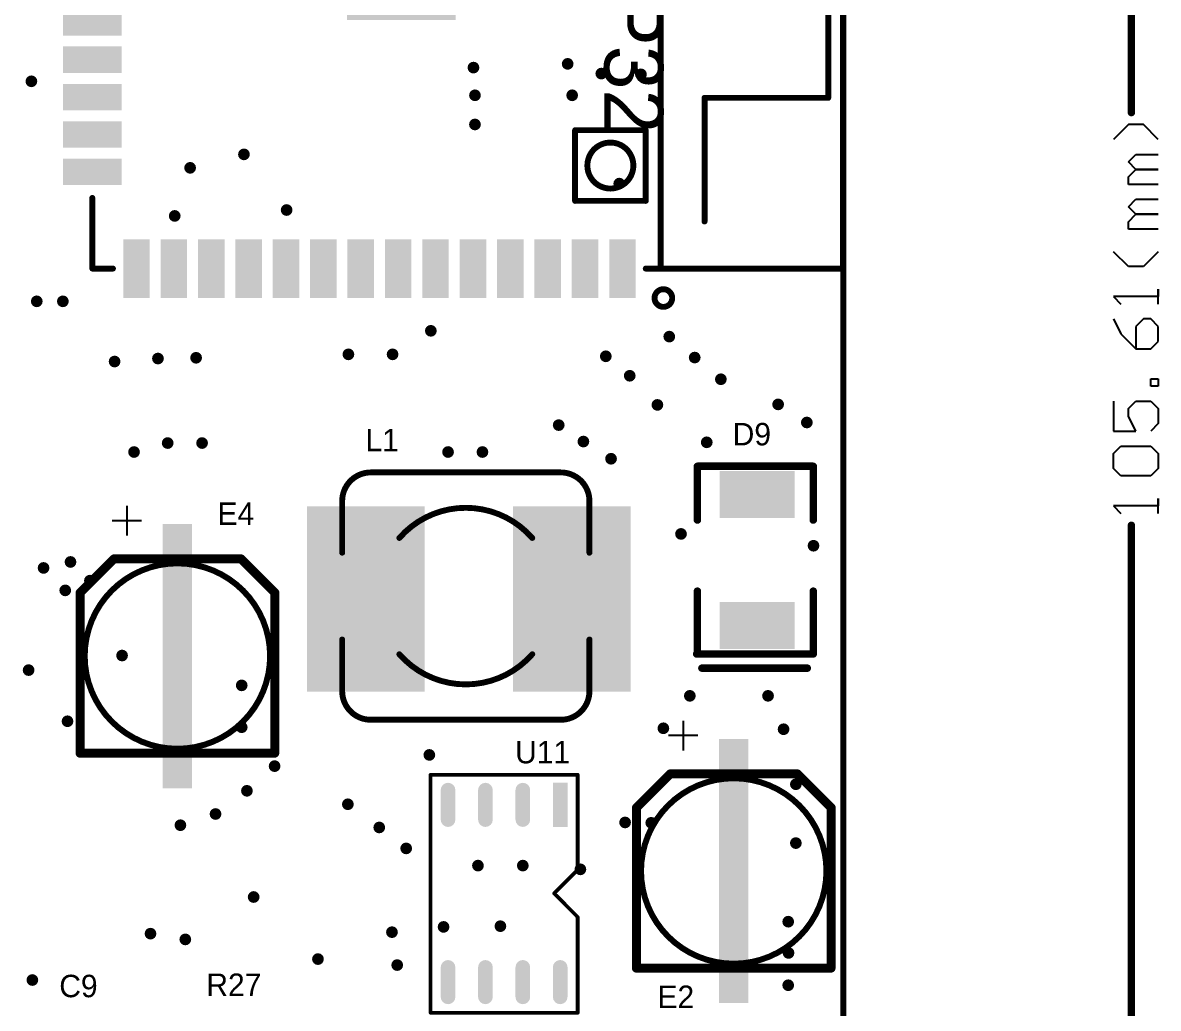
# Model space of a CAD drawing. Header units: millimetres. Extents: x -0.01 to 7.72, y -0.26 to 4.6.
# Drawn here: x 6.206 to 7.725, y 1.141 to 2.459 of the extents above; entities that cross this region are included whole.
import ezdxf

# ---------------------------------------------------------------- set-up
doc = ezdxf.new("R2010")
doc.units = ezdxf.units.MM
doc.header["$MEASUREMENT"] = 0
for name, color, linetype in [('Mechanical1', 6, 'Continuous'), ('TopOverlay', 2, 'Continuous'), ('TopPaste', 8, 'Continuous'), ('ViaHoleLayer', 16, 'Continuous')]:
    doc.layers.add(name, color=color, linetype=linetype)

# ---------------------------------------------------------------- blocks, each defined once
blk = doc.blocks.new('DO_214AA_39')
at = {"layer": 'TopPaste'}
for points in [[(-0.2068, -0.05), (-0.2068, 0.05), (-0.1438, 0.05), (-0.1438, -0.05)], [(-0.0315, -0.05), (-0.0315, 0.05), (0.0315, 0.05), (0.0315, -0.05)]]:
    blk.add_hatch(color=8, dxfattribs=at).paths.add_polyline_path(points)
at = {"layer": 'TopOverlay', "const_width": 0.01}
for points in [[(-0.213, -0.08), (-0.213, 0.075)], [(-0.141, 0.075), (-0.213, 0.075)], [(0.038, 0.075), (-0.046, 0.075)], [(0.038, -0.081), (0.038, 0.075)], [(0.057, -0.074), (0.057, 0.067)], [(-0.141, -0.08), (-0.213, -0.08)], [(0.038, -0.08), (-0.046, -0.08)]]:
    blk.add_lwpolyline(points, dxfattribs=at)
at = {"layer": 'TopOverlay', "const_width": 0.005}
for points in [[(-0.2155, 0.075, 1), (-0.2105, 0.075, 1)], [(-0.2155, 0.075, 1), (-0.2105, 0.075, 1)], [(-0.1435, 0.075, 1), (-0.1385, 0.075, 1)], [(-0.0485, 0.075, 1), (-0.0435, 0.075, 1)], [(0.0355, 0.075, 1), (0.0405, 0.075, 1)], [(0.0355, 0.075, 1), (0.0405, 0.075, 1)], [(0.0545, 0.067, 1), (0.0595, 0.067, 1)], [(-0.2155, -0.08, 1), (-0.2105, -0.08, 1)], [(-0.2155, -0.08, 1), (-0.2105, -0.08, 1)], [(-0.1435, -0.08, 1), (-0.1385, -0.08, 1)], [(-0.0485, -0.08, 1), (-0.0435, -0.08, 1)], [(0.0355, -0.08, 1), (0.0405, -0.08, 1)], [(0.0545, -0.074, 1), (0.0595, -0.074, 1)], [(0.0355, -0.081, 1), (0.0405, -0.081, 1)]]:
    blk.add_lwpolyline(points, format="xyb", close=True, dxfattribs=at)
blk = doc.blocks.new('SMD_EC_F6_3_66')
at = {"layer": 'TopOverlay'}
blk.add_hatch(color=2, dxfattribs=at).paths.add_polyline_path([(0.0688, -0.0195), (0.1468, -0.0195), (0.1468, 0.0197), (0.0688, 0.0197)])
at = {"layer": 'TopPaste'}
for points in [[(-0.0689, 0.0197), (0.0689, 0.0197), (0.0689, -0.0197), (-0.0689, -0.0197)], [(0.1466, 0.0197), (0.2844, 0.0197), (0.2844, -0.0197), (0.1466, -0.0197)]]:
    blk.add_hatch(color=8, dxfattribs=at).paths.add_polyline_path(points)
at = {"layer": 'TopOverlay'}
for p, q in [((-0.0733, -0.0478), (-0.0733, -0.0872)), ((-0.093, -0.0675), (-0.0536, -0.0675))]:
    blk.add_line(p, q, dxfattribs=at)
at = {"layer": 'TopOverlay', "const_width": 0.012}
for points in [[(-0.0222, 0.0852), (0.0231, 0.1305)], [(0.2376, 0.1303), (0.0233, 0.1303)], [(0.2376, -0.1301), (0.2376, 0.1303)], [(-0.0222, -0.0847), (-0.0222, 0.0852)], [(0.0231, -0.13), (-0.0222, -0.0847)], [(0.2376, -0.1301), (0.0232, -0.1301)]]:
    blk.add_lwpolyline(points, dxfattribs=at)
at = {"layer": 'TopOverlay'}
for points, const_width in [([(0.2317, 0.0001, 1), (-0.0163, 0.0001, 1)], 0.008), ([(0.0201, 0.1305, 1), (0.0261, 0.1305, 1)], 0.006), ([(0.0203, 0.1303, 1), (0.0263, 0.1303, 1)], 0.006), ([(0.2346, 0.1303, 1), (0.2406, 0.1303, 1)], 0.006), ([(0.2346, 0.1303, 1), (0.2406, 0.1303, 1)], 0.006), ([(-0.0252, 0.0852, 1), (-0.0192, 0.0852, 1)], 0.006), ([(-0.0252, 0.0852, 1), (-0.0192, 0.0852, 1)], 0.006), ([(-0.0183, 0.0001, 1), (-0.0143, 0.0001, 1)], 0.004), ([(0.2297, 0.0001, 1), (0.2337, 0.0001, 1)], 0.004), ([(-0.0252, -0.0847, 1), (-0.0192, -0.0847, 1)], 0.006), ([(-0.0252, -0.0847, 1), (-0.0192, -0.0847, 1)], 0.006), ([(0.0201, -0.13, 1), (0.0261, -0.13, 1)], 0.006), ([(0.0202, -0.1301, 1), (0.0262, -0.1301, 1)], 0.006), ([(0.2346, -0.1301, 1), (0.2406, -0.1301, 1)], 0.006), ([(0.2346, -0.1301, 1), (0.2406, -0.1301, 1)], 0.006)]:
    blk.add_lwpolyline(points, format="xyb", close=True, dxfattribs=dict(at, const_width=const_width))
blk = doc.blocks.new('SMD_EC_F6_3_68')
at = {"layer": 'TopOverlay'}
blk.add_hatch(color=2, dxfattribs=at).paths.add_polyline_path([(0.0688, -0.0195), (0.1468, -0.0195), (0.1468, 0.0197), (0.0688, 0.0197)])
at = {"layer": 'TopPaste'}
for points in [[(-0.0689, 0.0197), (0.0689, 0.0197), (0.0689, -0.0197), (-0.0689, -0.0197)], [(0.1466, 0.0197), (0.2844, 0.0197), (0.2844, -0.0197), (0.1466, -0.0197)]]:
    blk.add_hatch(color=8, dxfattribs=at).paths.add_polyline_path(points)
at = {"layer": 'TopOverlay'}
for p, q in [((-0.0733, -0.0478), (-0.0733, -0.0872)), ((-0.093, -0.0675), (-0.0536, -0.0675))]:
    blk.add_line(p, q, dxfattribs=at)
at = {"layer": 'TopOverlay', "const_width": 0.012}
for points in [[(-0.0222, 0.0852), (0.0231, 0.1305)], [(0.2376, 0.1303), (0.0233, 0.1303)], [(0.2376, -0.1301), (0.2376, 0.1303)], [(-0.0222, -0.0847), (-0.0222, 0.0852)], [(0.0231, -0.13), (-0.0222, -0.0847)], [(0.2376, -0.1301), (0.0232, -0.1301)]]:
    blk.add_lwpolyline(points, dxfattribs=at)
at = {"layer": 'TopOverlay'}
for points, const_width in [([(0.2317, 0.0001, 1), (-0.0163, 0.0001, 1)], 0.008), ([(0.0201, 0.1305, 1), (0.0261, 0.1305, 1)], 0.006), ([(0.0203, 0.1303, 1), (0.0263, 0.1303, 1)], 0.006), ([(0.2346, 0.1303, 1), (0.2406, 0.1303, 1)], 0.006), ([(0.2346, 0.1303, 1), (0.2406, 0.1303, 1)], 0.006), ([(-0.0252, 0.0852, 1), (-0.0192, 0.0852, 1)], 0.006), ([(-0.0252, 0.0852, 1), (-0.0192, 0.0852, 1)], 0.006), ([(-0.0183, 0.0001, 1), (-0.0143, 0.0001, 1)], 0.004), ([(0.2297, 0.0001, 1), (0.2337, 0.0001, 1)], 0.004), ([(-0.0252, -0.0847, 1), (-0.0192, -0.0847, 1)], 0.006), ([(-0.0252, -0.0847, 1), (-0.0192, -0.0847, 1)], 0.006), ([(0.0201, -0.13, 1), (0.0261, -0.13, 1)], 0.006), ([(0.0202, -0.1301, 1), (0.0262, -0.1301, 1)], 0.006), ([(0.2346, -0.1301, 1), (0.2406, -0.1301, 1)], 0.006), ([(0.2346, -0.1301, 1), (0.2406, -0.1301, 1)], 0.006)]:
    blk.add_lwpolyline(points, format="xyb", close=True, dxfattribs=dict(at, const_width=const_width))
blk = doc.blocks.new('L_SMD_8D_69')
at = {"layer": 'TopPaste'}
for points in [[(-0.2165, -0.124), (-0.2165, 0.124), (-0.0591, 0.124), (-0.0591, -0.124)], [(0.0591, -0.124), (0.0591, 0.124), (0.2165, 0.124), (0.2165, -0.124)]]:
    blk.add_hatch(color=8, dxfattribs=at).paths.add_polyline_path(points)
at = {"layer": 'TopOverlay', "const_width": 0.00787}
for points in [[(-0.1614, 0.1232, -0.414214), (-0.1232, 0.1614)], [(0.1311, 0.1614, -0.414214), (0.1693, 0.1232)], [(-0.0849, 0.0738, -0.453767), (0.0928, 0.0738)], [(0.0928, -0.0817, -0.453767), (-0.0849, -0.0817)], [(-0.1232, -0.1693, -0.414214), (-0.1614, -0.1311)], [(0.1693, -0.1311, -0.414214), (0.1311, -0.1693)]]:
    blk.add_lwpolyline(points, format="xyb", dxfattribs=at)
for points in [[(0.1311, 0.1614), (-0.1232, 0.1614)], [(-0.1614, 0.1232), (-0.1614, 0.0541)], [(0.1693, 0.1232), (0.1693, 0.0541)], [(-0.1614, -0.062), (-0.1614, -0.1311)], [(0.1693, -0.062), (0.1693, -0.1311)], [(0.1311, -0.1693), (-0.1232, -0.1693)]]:
    blk.add_lwpolyline(points, dxfattribs=at)
at = {"layer": 'TopOverlay', "const_width": 0.00394}
for points in [[(-0.1252, 0.1614, 1), (-0.1213, 0.1614, 1)], [(-0.1252, 0.1614, 1), (-0.1213, 0.1614, 1)], [(0.1291, 0.1614, 1), (0.1331, 0.1614, 1)], [(0.1291, 0.1614, 1), (0.1331, 0.1614, 1)], [(-0.1634, 0.1232, 1), (-0.1594, 0.1232, 1)], [(-0.1634, 0.1232, 1), (-0.1594, 0.1232, 1)], [(0.1673, 0.1232, 1), (0.1713, 0.1232, 1)], [(0.1673, 0.1232, 1), (0.1713, 0.1232, 1)], [(-0.0869, 0.0738, 1), (-0.083, 0.0738, 1)], [(0.0909, 0.0738, 1), (0.0948, 0.0738, 1)], [(-0.1634, 0.0541, 1), (-0.1594, 0.0541, 1)], [(0.1673, 0.0541, 1), (0.1713, 0.0541, 1)], [(-0.1634, -0.062, 1), (-0.1594, -0.062, 1)], [(0.1673, -0.062, 1), (0.1713, -0.062, 1)], [(-0.0869, -0.0817, 1), (-0.083, -0.0817, 1)], [(0.0909, -0.0817, 1), (0.0948, -0.0817, 1)], [(-0.1634, -0.1311, 1), (-0.1594, -0.1311, 1)], [(-0.1634, -0.1311, 1), (-0.1594, -0.1311, 1)], [(0.1673, -0.1311, 1), (0.1713, -0.1311, 1)], [(0.1673, -0.1311, 1), (0.1713, -0.1311, 1)], [(-0.1252, -0.1693, 1), (-0.1213, -0.1693, 1)], [(-0.1252, -0.1693, 1), (-0.1213, -0.1693, 1)], [(0.1291, -0.1693, 1), (0.1331, -0.1693, 1)], [(0.1291, -0.1693, 1), (0.1331, -0.1693, 1)]]:
    blk.add_lwpolyline(points, format="xyb", close=True, dxfattribs=at)
blk = doc.blocks.new('ESP32_S_266')
at = {"layer": 'TopPaste'}
for points in [[(-0.0394, 0.6913), (-0.0394, 0.7268), (0.0394, 0.7268), (0.0394, 0.6913)], [(-0.0394, 0.691), (-0.0394, 0.7264), (0.0394, 0.7264), (0.0394, 0.691)], [(0.6693, 0.6913), (0.6693, 0.7268), (0.748, 0.7268), (0.748, 0.6913)], [(-0.0394, 0.6413), (-0.0394, 0.6768), (0.0394, 0.6768), (0.0394, 0.6413)], [(0.6693, 0.6413), (0.6693, 0.6768), (0.748, 0.6768), (0.748, 0.6413)], [(-0.0394, 0.5913), (-0.0394, 0.6268), (0.0394, 0.6268), (0.0394, 0.5913)], [(0.6693, 0.5913), (0.6693, 0.6268), (0.748, 0.6268), (0.748, 0.5913)], [(-0.0394, 0.5413), (-0.0394, 0.5768), (0.0394, 0.5768), (0.0394, 0.5413)], [(0.6693, 0.5413), (0.6693, 0.5768), (0.748, 0.5768), (0.748, 0.5413)], [(-0.0394, 0.4913), (-0.0394, 0.5268), (0.0394, 0.5268), (0.0394, 0.4913)], [(0.6693, 0.4913), (0.6693, 0.5268), (0.748, 0.5268), (0.748, 0.4913)], [(0.2307, 0.3406), (0.2307, 0.4862), (0.3764, 0.4862), (0.3764, 0.3406)], [(-0.0394, 0.4413), (-0.0394, 0.4768), (0.0394, 0.4768), (0.0394, 0.4413)], [(0.6693, 0.4413), (0.6693, 0.4768), (0.748, 0.4768), (0.748, 0.4413)], [(-0.0394, 0.3913), (-0.0394, 0.4268), (0.0394, 0.4268), (0.0394, 0.3913)], [(0.6693, 0.3913), (0.6693, 0.4268), (0.748, 0.4268), (0.748, 0.3913)], [(-0.0394, 0.3413), (-0.0394, 0.3768), (0.0394, 0.3768), (0.0394, 0.3413)], [(0.6693, 0.3413), (0.6693, 0.3768), (0.748, 0.3768), (0.748, 0.3413)], [(-0.0394, 0.2913), (-0.0394, 0.3268), (0.0394, 0.3268), (0.0394, 0.2913)], [(0.6693, 0.2913), (0.6693, 0.3268), (0.748, 0.3268), (0.748, 0.2913)], [(-0.0394, 0.2413), (-0.0394, 0.2768), (0.0394, 0.2768), (0.0394, 0.2413)], [(0.6693, 0.2413), (0.6693, 0.2768), (0.748, 0.2768), (0.748, 0.2413)], [(-0.0394, 0.1913), (-0.0394, 0.2268), (0.0394, 0.2268), (0.0394, 0.1913)], [(0.6693, 0.1913), (0.6693, 0.2268), (0.748, 0.2268), (0.748, 0.1913)], [(-0.0394, 0.1413), (-0.0394, 0.1768), (0.0394, 0.1768), (0.0394, 0.1413)], [(0.6693, 0.1413), (0.6693, 0.1768), (0.748, 0.1768), (0.748, 0.1413)], [(-0.0394, 0.0913), (-0.0394, 0.1268), (0.0394, 0.1268), (0.0394, 0.0913)], [(0.6693, 0.0913), (0.6693, 0.1268), (0.748, 0.1268), (0.748, 0.0913)], [(-0.0394, 0.0413), (-0.0394, 0.0768), (0.0394, 0.0768), (0.0394, 0.0413)], [(0.6693, 0.0413), (0.6693, 0.0768), (0.748, 0.0768), (0.748, 0.0413)], [(0.147, -0.0394), (0.1116, -0.0394), (0.1116, 0.0394), (0.147, 0.0394)], [(0.197, -0.0394), (0.1616, -0.0394), (0.1616, 0.0394), (0.197, 0.0394)], [(0.247, -0.0394), (0.2116, -0.0394), (0.2116, 0.0394), (0.247, 0.0394)], [(0.297, -0.0394), (0.2616, -0.0394), (0.2616, 0.0394), (0.297, 0.0394)], [(0.347, -0.0394), (0.3116, -0.0394), (0.3116, 0.0394), (0.347, 0.0394)], [(0.397, -0.0394), (0.3616, -0.0394), (0.3616, 0.0394), (0.397, 0.0394)], [(0.447, -0.0394), (0.4116, -0.0394), (0.4116, 0.0394), (0.447, 0.0394)], [(0.497, -0.0394), (0.4616, -0.0394), (0.4616, 0.0394), (0.497, 0.0394)], [(0.547, -0.0394), (0.5116, -0.0394), (0.5116, 0.0394), (0.547, 0.0394)], [(0.597, -0.0394), (0.5616, -0.0394), (0.5616, 0.0394), (0.597, 0.0394)]]:
    blk.add_hatch(color=8, dxfattribs=at).paths.add_polyline_path(points)
at = {"layer": 'TopOverlay', "const_width": 0.00787}
for points in [[(0, 0.9882), (0.0157, 1.0039)], [(0.0197, 1.0039), (0.0157, 1.0039)], [(0.7087, 1.0039), (0.0197, 1.0039)], [(0.7087, 0.7402), (0.7087, 1.0039)], [(0, 0.9724), (0, 0.9882)], [(0.0669, 0.8189), (0.0669, 0.9843)], [(0.1654, 0.9843), (0.0709, 0.9843)], [(0.1654, 0.8189), (0.1654, 0.9843)], [(0.315, 0.8189), (0.315, 0.9843)], [(0.4803, 0.9843), (0.315, 0.9843)], [(0.4803, 0.8189), (0.4803, 0.9843)], [(0, 0.7362), (0, 0.9724)], [(0.0669, 0.7602), (0.0669, 0.9256)], [(0.311, 0.8189), (0.1654, 0.8189)], [(0.6457, 0.8189), (0.4803, 0.8189)], [(-0.0433, 0.752), (-0.0591, 0.7677)], [(-0.0276, 0.7677), (-0.0591, 0.7677)], [(-0.0433, 0.752), (-0.0276, 0.7677)], [(0.7087, 0.7602), (0, 0.7602)], [(0.6181, 0.7402), (0.5236, 0.7402)], [(0.5236, 0.6457), (0.5236, 0.7402)], [(0.6181, 0.6457), (0.6181, 0.7402)], [(0.6181, 0.6457), (0.5236, 0.6457)], [(0, 0), (0, 0.0276)], [(0.7087, 0), (0.7087, 0.0276)], [(0.0945, 0), (0, 0)], [(0.7087, 0), (0.6142, 0)]]:
    blk.add_lwpolyline(points, dxfattribs=at)
at = {"layer": 'TopOverlay'}
for points, const_width in [([(0.0138, 1.0039, 1), (0.0177, 1.0039, 1)], 0.00394), ([(0.0138, 1.0039, 1), (0.0177, 1.0039, 1)], 0.00394), ([(0.0177, 1.0039, 1), (0.0217, 1.0039, 1)], 0.00394), ([(0.0177, 1.0039, 1), (0.0217, 1.0039, 1)], 0.00394), ([(0.7067, 1.0039, 1), (0.7106, 1.0039, 1)], 0.00394), ([(0.7067, 1.0039, 1), (0.7106, 1.0039, 1)], 0.00394), ([(-0.002, 0.9882, 1), (0.002, 0.9882, 1)], 0.00394), ([(-0.002, 0.9882, 1), (0.002, 0.9882, 1)], 0.00394), ([(0.065, 0.9843, 1), (0.0689, 0.9843, 1)], 0.00394), ([(0.0689, 0.9843, 1), (0.0728, 0.9843, 1)], 0.00394), ([(0.1634, 0.9843, 1), (0.1673, 0.9843, 1)], 0.00394), ([(0.1634, 0.9843, 1), (0.1673, 0.9843, 1)], 0.00394), ([(0.313, 0.9843, 1), (0.3169, 0.9843, 1)], 0.00394), ([(0.313, 0.9843, 1), (0.3169, 0.9843, 1)], 0.00394), ([(0.4783, 0.9843, 1), (0.4823, 0.9843, 1)], 0.00394), ([(0.4783, 0.9843, 1), (0.4823, 0.9843, 1)], 0.00394), ([(-0.002, 0.9724, 1), (0.002, 0.9724, 1)], 0.00394), ([(-0.002, 0.9724, 1), (0.002, 0.9724, 1)], 0.00394), ([(0.065, 0.9256, 1), (0.0689, 0.9256, 1)], 0.00394), ([(0.065, 0.8189, 1), (0.0689, 0.8189, 1)], 0.00394), ([(0.1634, 0.8189, 1), (0.1673, 0.8189, 1)], 0.00394), ([(0.1634, 0.8189, 1), (0.1673, 0.8189, 1)], 0.00394), ([(0.3091, 0.8189, 1), (0.313, 0.8189, 1)], 0.00394), ([(0.313, 0.8189, 1), (0.3169, 0.8189, 1)], 0.00394), ([(0.4783, 0.8189, 1), (0.4823, 0.8189, 1)], 0.00394), ([(0.4783, 0.8189, 1), (0.4823, 0.8189, 1)], 0.00394), ([(0.6437, 0.8189, 1), (0.6476, 0.8189, 1)], 0.00394), ([(0.7598, 0.7638, 1), (0.7362, 0.7638, 1)], 0.00787), ([(-0.061, 0.7677, 1), (-0.0571, 0.7677, 1)], 0.00394), ([(-0.061, 0.7677, 1), (-0.0571, 0.7677, 1)], 0.00394), ([(-0.0295, 0.7677, 1), (-0.0256, 0.7677, 1)], 0.00394), ([(-0.0295, 0.7677, 1), (-0.0256, 0.7677, 1)], 0.00394), ([(-0.002, 0.7602, 1), (0.002, 0.7602, 1)], 0.00394), ([(0.065, 0.7602, 1), (0.0689, 0.7602, 1)], 0.00394), ([(0.7067, 0.7602, 1), (0.7106, 0.7602, 1)], 0.00394), ([(0.7343, 0.7638, 1), (0.7382, 0.7638, 1)], 0.00394), ([(0.7579, 0.7638, 1), (0.7618, 0.7638, 1)], 0.00394), ([(-0.0453, 0.752, 1), (-0.0413, 0.752, 1)], 0.00394), ([(-0.0453, 0.752, 1), (-0.0413, 0.752, 1)], 0.00394), ([(-0.002, 0.7362, 1), (0.002, 0.7362, 1)], 0.00394), ([(0.5217, 0.7402, 1), (0.5256, 0.7402, 1)], 0.00394), ([(0.5217, 0.7402, 1), (0.5256, 0.7402, 1)], 0.00394), ([(0.6161, 0.7402, 1), (0.6201, 0.7402, 1)], 0.00394), ([(0.6161, 0.7402, 1), (0.6201, 0.7402, 1)], 0.00394), ([(0.7067, 0.7402, 1), (0.7106, 0.7402, 1)], 0.00394), ([(0.6016, 0.6929, 1), (0.5401, 0.6929, 1)], 0.00787), ([(0.5381, 0.6929, 1), (0.5421, 0.6929, 1)], 0.00394), ([(0.5996, 0.6929, 1), (0.6036, 0.6929, 1)], 0.00394), ([(0.5217, 0.6457, 1), (0.5256, 0.6457, 1)], 0.00394), ([(0.5217, 0.6457, 1), (0.5256, 0.6457, 1)], 0.00394), ([(0.6161, 0.6457, 1), (0.6201, 0.6457, 1)], 0.00394), ([(0.6161, 0.6457, 1), (0.6201, 0.6457, 1)], 0.00394), ([(-0.002, 0.0276, 1), (0.002, 0.0276, 1)], 0.00394), ([(0.7067, 0.0276, 1), (0.7106, 0.0276, 1)], 0.00394), ([(-0.002, 0, 1), (0.002, 0, 1)], 0.00394), ([(-0.002, 0, 1), (0.002, 0, 1)], 0.00394), ([(0.0925, 0, 1), (0.0965, 0, 1)], 0.00394), ([(0.6122, 0, 1), (0.6161, 0, 1)], 0.00394), ([(0.7067, 0, 1), (0.7106, 0, 1)], 0.00394), ([(0.7067, 0, 1), (0.7106, 0, 1)], 0.00394)]:
    blk.add_lwpolyline(points, format="xyb", close=True, dxfattribs=dict(at, const_width=const_width))
blk = doc.blocks.new('SOP8_267')
at = {"layer": 'TopPaste'}
h = blk.add_hatch(color=8, dxfattribs=at)
edge = h.paths.add_edge_path()
edge.add_arc((-0.0988, 0.075), 0.00984, 270, 450)
edge.add_line((-0.0988, 0.0848), (-0.1382, 0.0848))
edge.add_arc((-0.1382, 0.075), 0.00984, 90, 270)
edge.add_line((-0.1382, 0.0652), (-0.0988, 0.0652))
h = blk.add_hatch(color=8, dxfattribs=at)
edge = h.paths.add_edge_path()
edge.add_arc((0.1382, 0.075), 0.00984, 270, 450)
edge.add_line((0.1382, 0.0848), (0.0988, 0.0848))
edge.add_arc((0.0988, 0.075), 0.00984, 90, 270)
edge.add_line((0.0988, 0.0652), (0.1382, 0.0652))
h = blk.add_hatch(color=8, dxfattribs=at)
edge = h.paths.add_edge_path()
edge.add_arc((-0.0988, 0.025), 0.00984, 270, 450)
edge.add_line((-0.0988, 0.0348), (-0.1382, 0.0348))
edge.add_arc((-0.1382, 0.025), 0.00984, 90, 270)
edge.add_line((-0.1382, 0.0152), (-0.0988, 0.0152))
h = blk.add_hatch(color=8, dxfattribs=at)
edge = h.paths.add_edge_path()
edge.add_arc((0.1382, 0.025), 0.00984, 270, 450)
edge.add_line((0.1382, 0.0348), (0.0988, 0.0348))
edge.add_arc((0.0988, 0.025), 0.00984, 90, 270)
edge.add_line((0.0988, 0.0152), (0.1382, 0.0152))
h = blk.add_hatch(color=8, dxfattribs=at)
edge = h.paths.add_edge_path()
edge.add_arc((-0.0988, -0.025), 0.00984, 270, 450)
edge.add_line((-0.0988, -0.0152), (-0.1382, -0.0152))
edge.add_arc((-0.1382, -0.025), 0.00984, 90, 270)
edge.add_line((-0.1382, -0.0348), (-0.0988, -0.0348))
h = blk.add_hatch(color=8, dxfattribs=at)
edge = h.paths.add_edge_path()
edge.add_arc((0.1382, -0.025), 0.00984, 270, 450)
edge.add_line((0.1382, -0.0152), (0.0988, -0.0152))
edge.add_arc((0.0988, -0.025), 0.00984, 90, 270)
edge.add_line((0.0988, -0.0348), (0.1382, -0.0348))
h = blk.add_hatch(color=8, dxfattribs=at)
edge = h.paths.add_edge_path()
edge.add_arc((-0.0988, -0.075), 0.00984, 270, 450)
edge.add_line((-0.0988, -0.0652), (-0.1382, -0.0652))
edge.add_arc((-0.1382, -0.075), 0.00984, 90, 270)
edge.add_line((-0.1382, -0.0848), (-0.0988, -0.0848))
blk.add_hatch(color=8, dxfattribs=at).paths.add_polyline_path([(0.148, -0.0848), (0.089, -0.0848), (0.089, -0.0652), (0.148, -0.0652)])
at = {"layer": 'TopOverlay', "const_width": 0.005}
for points in [[(-0.1594, 0.0984), (-0.1594, -0.0984)], [(-0.1594, 0.0984), (0.1587, 0.0984)], [(0.1587, 0.0984), (0.1587, -0.0984)], [(-0.0039, -0.0709), (-0.0315, -0.0984)], [(0, -0.0669), (-0.0039, -0.0709)], [(-0.0039, -0.0709), (-0.0039, -0.0709)], [(0, -0.0669), (0.0315, -0.0984)], [(-0.1594, -0.0984), (-0.0315, -0.0984)], [(0.0315, -0.0984), (0.1587, -0.0984)]]:
    blk.add_lwpolyline(points, dxfattribs=at)
at = {"layer": 'TopOverlay', "const_width": 0.0025}
for points in [[(-0.1607, 0.0984, 1), (-0.1582, 0.0984, 1)], [(-0.1607, 0.0984, 1), (-0.1582, 0.0984, 1)], [(0.1574, 0.0984, 1), (0.1599, 0.0984, 1)], [(0.1574, 0.0984, 1), (0.1599, 0.0984, 1)], [(-0.0052, -0.0709, 1), (-0.0027, -0.0709, 1)], [(-0.0052, -0.0709, 1), (-0.0027, -0.0709, 1)], [(-0.0052, -0.0709, 1), (-0.0027, -0.0709, 1)], [(-0.0052, -0.0709, 1), (-0.0027, -0.0709, 1)], [(-0.0012, -0.0669, 1), (0.0013, -0.0669, 1)], [(-0.0012, -0.0669, 1), (0.0013, -0.0669, 1)], [(-0.1607, -0.0984, 1), (-0.1582, -0.0984, 1)], [(-0.1607, -0.0984, 1), (-0.1582, -0.0984, 1)], [(-0.0327, -0.0984, 1), (-0.0302, -0.0984, 1)], [(-0.0327, -0.0984, 1), (-0.0302, -0.0984, 1)], [(0.0302, -0.0984, 1), (0.0327, -0.0984, 1)], [(0.0302, -0.0984, 1), (0.0327, -0.0984, 1)], [(0.1574, -0.0984, 1), (0.1599, -0.0984, 1)], [(0.1574, -0.0984, 1), (0.1599, -0.0984, 1)]]:
    blk.add_lwpolyline(points, format="xyb", close=True, dxfattribs=at)

msp = doc.modelspace()

# ---------------------------------------------------------------- hatches: boundary and pattern name
at = {"layer": 'ViaHoleLayer'}
h = msp.add_hatch(color=16, dxfattribs=at)
edge = h.paths.add_edge_path()
edge.add_arc((6.809, 2.3991), 0.00787, 0, 360)
h = msp.add_hatch(color=16, dxfattribs=at)
edge = h.paths.add_edge_path()
edge.add_arc((6.935, 2.4041), 0.00787, 0, 360)
h = msp.add_hatch(color=16, dxfattribs=at)
edge = h.paths.add_edge_path()
edge.add_arc((6.2177, 2.3808), 0.00787, 0, 360)
h = msp.add_hatch(color=16, dxfattribs=at)
edge = h.paths.add_edge_path()
edge.add_arc((6.98, 2.3911), 0.00787, 0, 360)
h = msp.add_hatch(color=16, dxfattribs=at)
edge = h.paths.add_edge_path()
edge.add_arc((7.033, 2.3901), 0.00787, 0, 360)
h = msp.add_hatch(color=16, dxfattribs=at)
edge = h.paths.add_edge_path()
edge.add_arc((6.811, 2.3621), 0.00787, 0, 360)
h = msp.add_hatch(color=16, dxfattribs=at)
edge = h.paths.add_edge_path()
edge.add_arc((6.941, 2.3621), 0.00787, 0, 360)
h = msp.add_hatch(color=16, dxfattribs=at)
edge = h.paths.add_edge_path()
edge.add_arc((6.811, 2.3231), 0.00787, 0, 360)
h = msp.add_hatch(color=16, dxfattribs=at)
edge = h.paths.add_edge_path()
edge.add_arc((6.502, 2.2831), 0.00787, 0, 360)
h = msp.add_hatch(color=16, dxfattribs=at)
edge = h.paths.add_edge_path()
edge.add_arc((6.43, 2.2651), 0.00787, 0, 360)
h = msp.add_hatch(color=16, dxfattribs=at)
edge = h.paths.add_edge_path()
edge.add_arc((7.004, 2.244), 0.00787, 0, 360)
h = msp.add_hatch(color=16, dxfattribs=at)
edge = h.paths.add_edge_path()
edge.add_arc((6.4094, 2.2008), 0.00787, 0, 360)
h = msp.add_hatch(color=16, dxfattribs=at)
edge = h.paths.add_edge_path()
edge.add_arc((6.5591, 2.2087), 0.00787, 0, 360)
h = msp.add_hatch(color=16, dxfattribs=at)
edge = h.paths.add_edge_path()
edge.add_arc((6.2249, 2.0866), 0.00787, 0, 360)
h = msp.add_hatch(color=16, dxfattribs=at)
edge = h.paths.add_edge_path()
edge.add_arc((6.2598, 2.0866), 0.00787, 0, 360)
h = msp.add_hatch(color=16, dxfattribs=at)
edge = h.paths.add_edge_path()
edge.add_arc((6.752, 2.0472), 0.00787, 0, 360)
h = msp.add_hatch(color=16, dxfattribs=at)
edge = h.paths.add_edge_path()
edge.add_arc((7.0709, 2.0394), 0.00787, 0, 360)
h = msp.add_hatch(color=16, dxfattribs=at)
edge = h.paths.add_edge_path()
edge.add_arc((6.6417, 2.0157), 0.00787, 0, 360)
h = msp.add_hatch(color=16, dxfattribs=at)
edge = h.paths.add_edge_path()
edge.add_arc((6.7008, 2.0157), 0.00787, 0, 360)
h = msp.add_hatch(color=16, dxfattribs=at)
edge = h.paths.add_edge_path()
edge.add_arc((6.986, 2.0131), 0.00787, 0, 360)
h = msp.add_hatch(color=16, dxfattribs=at)
edge = h.paths.add_edge_path()
edge.add_arc((6.329, 2.0061), 0.00787, 0, 360)
h = msp.add_hatch(color=16, dxfattribs=at)
edge = h.paths.add_edge_path()
edge.add_arc((6.387, 2.0101), 0.00787, 0, 360)
h = msp.add_hatch(color=16, dxfattribs=at)
edge = h.paths.add_edge_path()
edge.add_arc((6.438, 2.0111), 0.00787, 0, 360)
h = msp.add_hatch(color=16, dxfattribs=at)
edge = h.paths.add_edge_path()
edge.add_arc((7.1049, 2.0114), 0.00787, 0, 360)
h = msp.add_hatch(color=16, dxfattribs=at)
edge = h.paths.add_edge_path()
edge.add_arc((7.018, 1.9871), 0.00787, 0, 360)
h = msp.add_hatch(color=16, dxfattribs=at)
edge = h.paths.add_edge_path()
edge.add_arc((7.1399, 1.9824), 0.00787, 0, 360)
h = msp.add_hatch(color=16, dxfattribs=at)
edge = h.paths.add_edge_path()
edge.add_arc((7.055, 1.9481), 0.00787, 0, 360)
h = msp.add_hatch(color=16, dxfattribs=at)
edge = h.paths.add_edge_path()
edge.add_arc((7.2165, 1.9488), 0.00787, 0, 360)
h = msp.add_hatch(color=16, dxfattribs=at)
edge = h.paths.add_edge_path()
edge.add_arc((6.923, 1.9211), 0.00787, 0, 360)
h = msp.add_hatch(color=16, dxfattribs=at)
edge = h.paths.add_edge_path()
edge.add_arc((7.2549, 1.9246), 0.00787, 0, 360)
h = msp.add_hatch(color=16, dxfattribs=at)
edge = h.paths.add_edge_path()
edge.add_arc((6.4, 1.8971), 0.00787, 0, 360)
h = msp.add_hatch(color=16, dxfattribs=at)
edge = h.paths.add_edge_path()
edge.add_arc((6.446, 1.8971), 0.00787, 0, 360)
h = msp.add_hatch(color=16, dxfattribs=at)
edge = h.paths.add_edge_path()
edge.add_arc((6.956, 1.8991), 0.00787, 0, 360)
h = msp.add_hatch(color=16, dxfattribs=at)
edge = h.paths.add_edge_path()
edge.add_arc((7.121, 1.8981), 0.00787, 0, 360)
h = msp.add_hatch(color=16, dxfattribs=at)
edge = h.paths.add_edge_path()
edge.add_arc((6.355, 1.8851), 0.00787, 0, 360)
h = msp.add_hatch(color=16, dxfattribs=at)
edge = h.paths.add_edge_path()
edge.add_arc((6.775, 1.8851), 0.00787, 0, 360)
h = msp.add_hatch(color=16, dxfattribs=at)
edge = h.paths.add_edge_path()
edge.add_arc((6.821, 1.8851), 0.00787, 0, 360)
h = msp.add_hatch(color=16, dxfattribs=at)
edge = h.paths.add_edge_path()
edge.add_arc((6.993, 1.8761), 0.00787, 0, 360)
h = msp.add_hatch(color=16, dxfattribs=at)
edge = h.paths.add_edge_path()
edge.add_arc((7.0866, 1.7756), 0.00787, 0, 360)
h = msp.add_hatch(color=16, dxfattribs=at)
edge = h.paths.add_edge_path()
edge.add_arc((7.2638, 1.7598), 0.00787, 0, 360)
h = msp.add_hatch(color=16, dxfattribs=at)
edge = h.paths.add_edge_path()
edge.add_arc((6.234, 1.7301), 0.00787, 0, 360)
h = msp.add_hatch(color=16, dxfattribs=at)
edge = h.paths.add_edge_path()
edge.add_arc((6.27, 1.7381), 0.00787, 0, 360)
h = msp.add_hatch(color=16, dxfattribs=at)
edge = h.paths.add_edge_path()
edge.add_arc((6.296, 1.7131), 0.00787, 0, 360)
h = msp.add_hatch(color=16, dxfattribs=at)
edge = h.paths.add_edge_path()
edge.add_arc((6.263, 1.7001), 0.00787, 0, 360)
h = msp.add_hatch(color=16, dxfattribs=at)
edge = h.paths.add_edge_path()
edge.add_arc((6.339, 1.613), 0.00787, 0, 360)
h = msp.add_hatch(color=16, dxfattribs=at)
edge = h.paths.add_edge_path()
edge.add_arc((6.214, 1.5935), 0.00787, 0, 360)
h = msp.add_hatch(color=16, dxfattribs=at)
edge = h.paths.add_edge_path()
edge.add_arc((6.499, 1.5731), 0.00787, 0, 360)
h = msp.add_hatch(color=16, dxfattribs=at)
edge = h.paths.add_edge_path()
edge.add_arc((7.0984, 1.5591), 0.00787, 0, 360)
h = msp.add_hatch(color=16, dxfattribs=at)
edge = h.paths.add_edge_path()
edge.add_arc((7.203, 1.5591), 0.00787, 0, 360)
h = msp.add_hatch(color=16, dxfattribs=at)
edge = h.paths.add_edge_path()
edge.add_arc((6.266, 1.5251), 0.00787, 0, 360)
h = msp.add_hatch(color=16, dxfattribs=at)
edge = h.paths.add_edge_path()
edge.add_arc((6.499, 1.5171), 0.00787, 0, 360)
h = msp.add_hatch(color=16, dxfattribs=at)
edge = h.paths.add_edge_path()
edge.add_arc((7.063, 1.5157), 0.00787, 0, 360)
h = msp.add_hatch(color=16, dxfattribs=at)
edge = h.paths.add_edge_path()
edge.add_arc((7.2238, 1.5144), 0.00787, 0, 360)
h = msp.add_hatch(color=16, dxfattribs=at)
edge = h.paths.add_edge_path()
edge.add_arc((6.75, 1.4801), 0.00787, 0, 360)
h = msp.add_hatch(color=16, dxfattribs=at)
edge = h.paths.add_edge_path()
edge.add_arc((6.543, 1.4651), 0.00787, 0, 360)
h = msp.add_hatch(color=16, dxfattribs=at)
edge = h.paths.add_edge_path()
edge.add_arc((7.2402, 1.4409), 0.00787, 0, 360)
h = msp.add_hatch(color=16, dxfattribs=at)
edge = h.paths.add_edge_path()
edge.add_arc((6.506, 1.4321), 0.00787, 0, 360)
h = msp.add_hatch(color=16, dxfattribs=at)
edge = h.paths.add_edge_path()
edge.add_arc((6.641, 1.4141), 0.00787, 0, 360)
h = msp.add_hatch(color=16, dxfattribs=at)
edge = h.paths.add_edge_path()
edge.add_arc((6.464, 1.4011), 0.00787, 0, 360)
h = msp.add_hatch(color=16, dxfattribs=at)
edge = h.paths.add_edge_path()
edge.add_arc((7.0118, 1.3898), 0.00787, 0, 360)
h = msp.add_hatch(color=16, dxfattribs=at)
edge = h.paths.add_edge_path()
edge.add_arc((6.417, 1.3861), 0.00787, 0, 360)
h = msp.add_hatch(color=16, dxfattribs=at)
edge = h.paths.add_edge_path()
edge.add_arc((6.683, 1.3831), 0.00787, 0, 360)
h = msp.add_hatch(color=16, dxfattribs=at)
edge = h.paths.add_edge_path()
edge.add_arc((7.0468, 1.3893), 0.00787, 0, 360)
h = msp.add_hatch(color=16, dxfattribs=at)
edge = h.paths.add_edge_path()
edge.add_arc((7.2402, 1.3622), 0.00787, 0, 360)
h = msp.add_hatch(color=16, dxfattribs=at)
edge = h.paths.add_edge_path()
edge.add_arc((6.719, 1.3551), 0.00787, 0, 360)
h = msp.add_hatch(color=16, dxfattribs=at)
edge = h.paths.add_edge_path()
edge.add_arc((6.815, 1.3321), 0.00787, 0, 360)
h = msp.add_hatch(color=16, dxfattribs=at)
edge = h.paths.add_edge_path()
edge.add_arc((6.875, 1.3321), 0.00787, 0, 360)
h = msp.add_hatch(color=16, dxfattribs=at)
edge = h.paths.add_edge_path()
edge.add_arc((6.952, 1.3271), 0.00787, 0, 360)
h = msp.add_hatch(color=16, dxfattribs=at)
edge = h.paths.add_edge_path()
edge.add_arc((6.515, 1.2901), 0.00787, 0, 360)
h = msp.add_hatch(color=16, dxfattribs=at)
edge = h.paths.add_edge_path()
edge.add_arc((7.23, 1.2571), 0.00787, 0, 360)
h = msp.add_hatch(color=16, dxfattribs=at)
edge = h.paths.add_edge_path()
edge.add_arc((6.377, 1.2411), 0.00787, 0, 360)
h = msp.add_hatch(color=16, dxfattribs=at)
edge = h.paths.add_edge_path()
edge.add_arc((6.7, 1.2431), 0.00787, 0, 360)
h = msp.add_hatch(color=16, dxfattribs=at)
edge = h.paths.add_edge_path()
edge.add_arc((6.769, 1.2501), 0.00787, 0, 360)
h = msp.add_hatch(color=16, dxfattribs=at)
edge = h.paths.add_edge_path()
edge.add_arc((6.845, 1.2511), 0.00787, 0, 360)
h = msp.add_hatch(color=16, dxfattribs=at)
edge = h.paths.add_edge_path()
edge.add_arc((6.4236, 1.2334), 0.00787, 0, 360)
h = msp.add_hatch(color=16, dxfattribs=at)
edge = h.paths.add_edge_path()
edge.add_arc((7.2304, 1.2153), 0.00787, 0, 360)
h = msp.add_hatch(color=16, dxfattribs=at)
edge = h.paths.add_edge_path()
edge.add_arc((6.601, 1.2071), 0.00787, 0, 360)
h = msp.add_hatch(color=16, dxfattribs=at)
edge = h.paths.add_edge_path()
edge.add_arc((6.707, 1.1991), 0.00787, 0, 360)
h = msp.add_hatch(color=16, dxfattribs=at)
edge = h.paths.add_edge_path()
edge.add_arc((6.219, 1.1791), 0.00787, 0, 360)
h = msp.add_hatch(color=16, dxfattribs=at)
edge = h.paths.add_edge_path()
edge.add_arc((7.23, 1.1721), 0.00787, 0, 360)

# ---------------------------------------------------------------- linework, layer by layer
at = {"layer": 'Mechanical1', "const_width": 0.00787}
msp.add_lwpolyline([(7.3036, 3.185), (7.3036, 0.9764)], dxfattribs=at)
at = {"layer": 'TopOverlay'}
for p, q in [((7.685, 2.323), (7.665, 2.303)), ((7.705, 2.323), (7.685, 2.323)), ((7.725, 2.303), (7.705, 2.323)), ((7.685, 2.273), (7.695, 2.283)), ((7.695, 2.283), (7.725, 2.283)), ((7.695, 2.263), (7.685, 2.273)), ((7.685, 2.253), (7.695, 2.263)), ((7.685, 2.243), (7.685, 2.253)), ((7.695, 2.263), (7.725, 2.263)), ((7.725, 2.263), (7.695, 2.263)), ((7.725, 2.243), (7.685, 2.243)), ((7.685, 2.213), (7.695, 2.223)), ((7.695, 2.223), (7.725, 2.223)), ((7.695, 2.203), (7.685, 2.213)), ((7.685, 2.193), (7.695, 2.203)), ((7.695, 2.203), (7.725, 2.203)), ((7.725, 2.203), (7.695, 2.203)), ((7.685, 2.183), (7.685, 2.193)), ((7.725, 2.183), (7.685, 2.183)), ((7.685, 2.133), (7.665, 2.153)), ((7.725, 2.153), (7.705, 2.133)), ((7.705, 2.133), (7.685, 2.133)), ((7.725, 2.083), (7.725, 2.103)), ((7.725, 2.103), (7.725, 2.093)), ((7.725, 2.093), (7.665, 2.093)), ((7.665, 2.093), (7.675, 2.083)), ((7.665, 2.063), (7.675, 2.043)), ((7.705, 2.063), (7.695, 2.053)), ((7.695, 2.053), (7.695, 2.0231)), ((7.715, 2.063), (7.705, 2.063)), ((7.725, 2.053), (7.715, 2.063)), ((7.725, 2.033), (7.725, 2.053)), ((7.675, 2.043), (7.695, 2.0231)), ((7.695, 2.0231), (7.715, 2.0231)), ((7.715, 2.0231), (7.725, 2.033)), ((7.715, 1.9731), (7.715, 1.9831)), ((7.715, 1.9831), (7.725, 1.9831)), ((7.725, 1.9831), (7.725, 1.9731)), ((7.725, 1.9731), (7.715, 1.9731)), ((7.665, 1.9531), (7.665, 1.9131)), ((7.685, 1.9431), (7.695, 1.9531)), ((7.695, 1.9531), (7.715, 1.9531)), ((7.715, 1.9531), (7.725, 1.9431)), ((7.685, 1.9331), (7.685, 1.9431)), ((7.695, 1.9131), (7.685, 1.9331)), ((7.725, 1.9431), (7.725, 1.9231)), ((7.725, 1.9231), (7.715, 1.9131)), ((7.665, 1.9131), (7.695, 1.9131)), ((7.665, 1.8831), (7.675, 1.8931)), ((7.675, 1.8931), (7.715, 1.8931)), ((7.715, 1.8931), (7.725, 1.8831)), ((7.665, 1.8631), (7.665, 1.8831)), ((7.725, 1.8831), (7.725, 1.8631)), ((7.675, 1.8531), (7.665, 1.8631)), ((7.715, 1.8531), (7.675, 1.8531)), ((7.725, 1.8631), (7.715, 1.8531)), ((7.725, 1.8031), (7.725, 1.8231)), ((7.725, 1.8231), (7.725, 1.8131)), ((7.725, 1.8131), (7.665, 1.8131)), ((7.665, 1.8131), (7.675, 1.8031))]:
    msp.add_line(p, q, dxfattribs=at)
for points, const_width in [([(7.689, 2.339), (7.689, 4.1579)], 0.01), ([(7.3036, 3.185), (7.3036, 0.9764)], 0.00787), ([(7.689, 0.0001), (7.689, 1.7871)], 0.01)]:
    msp.add_lwpolyline(points, dxfattribs=dict(at, const_width=const_width))
at = {"layer": 'TopOverlay', "const_width": 0.005}
for points in [[(7.6865, 2.339, 1), (7.6915, 2.339, 1)], [(7.6865, 1.7871, 1), (7.6915, 1.7871, 1)]]:
    msp.add_lwpolyline(points, format="xyb", close=True, dxfattribs=at)

# ---------------------------------------------------------------- block references
for name, p, rotation in [('ESP32_S_266', (6.2992, 2.839), 270), ('DO_214AA_39', (7.1885, 1.6531), 270), ('L_SMD_8D_69', (6.8027, 1.6885), 180), ('SMD_EC_F6_3_68', (6.4129, 1.72), 270), ('SMD_EC_F6_3_66', (7.157, 1.4326), 270), ('SOP8_267', (6.85, 1.2948), 90)]:
    msp.add_blockref(name, p, dxfattribs=dict(rotation=rotation))

# ---------------------------------------------------------------- texts
at = {"layer": 'TopOverlay'}
msp.add_text('ESP32', height=0.07874, rotation=270, dxfattribs=at).set_placement((6.984, 2.6391))
for s, p in [('L1', (6.6646, 1.8861)), ('D9', (7.1557, 1.894)), ('E4', (6.4667, 1.7877)), ('U11', (6.8647, 1.4688)), ('C9', (6.255, 1.1561)), ('R27', (6.4517, 1.1578)), ('E2', (7.0551, 1.1417))]:
    msp.add_text(s, height=0.03, dxfattribs=at).set_placement(p)

doc.saveas('drawing.dxf')
